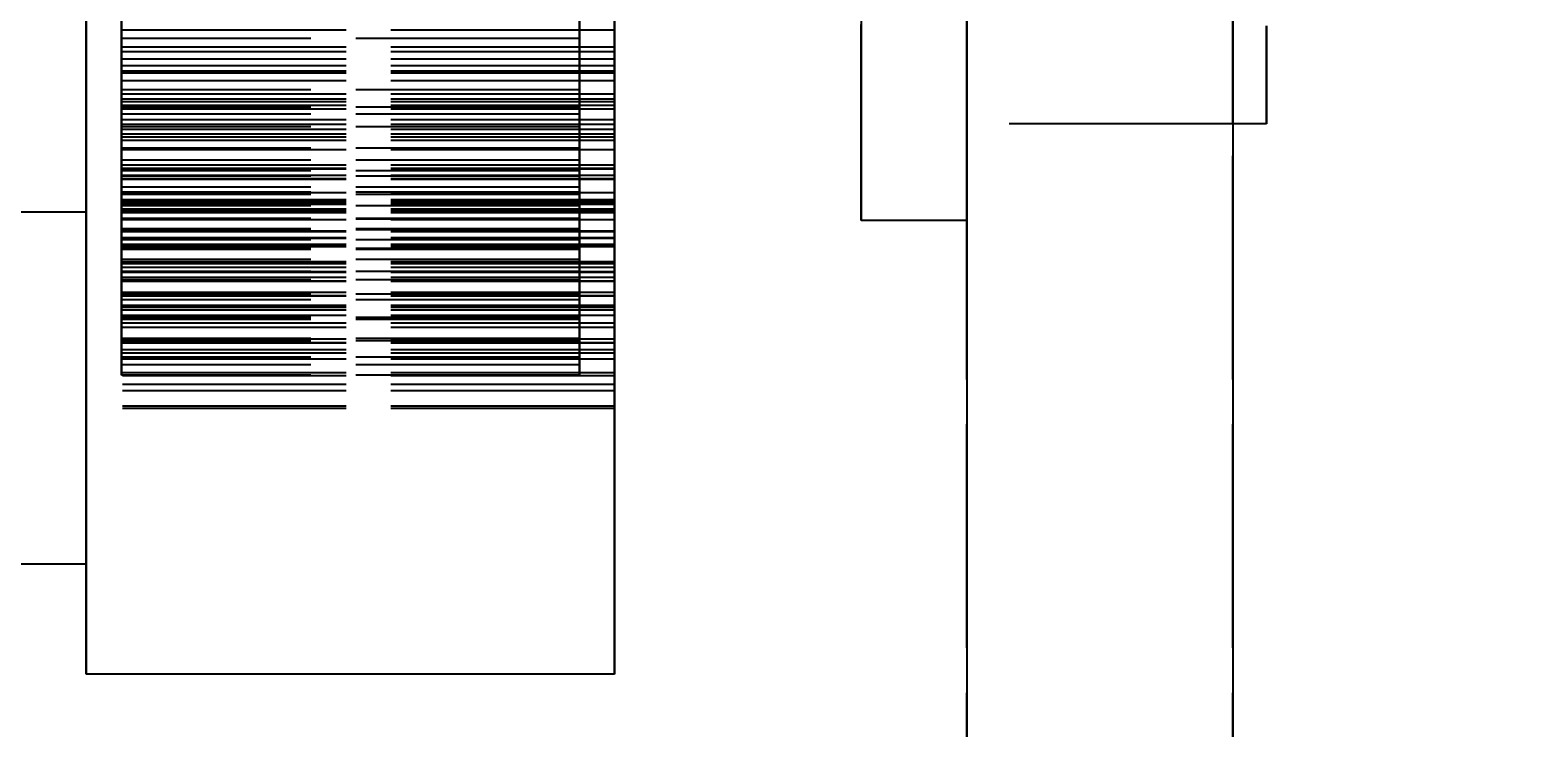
# Model space of a CAD drawing. Header units: millimetres. Extents: x -13 to 276, y -50 to 157.
# Drawn here: x 135.56 to 144.12, y -9.28 to -5.32 of the extents above; entities that cross this region are included whole.
import ezdxf

# ---------------------------------------------------------------- set-up
doc = ezdxf.new("R2010")
doc.units = ezdxf.units.MM
doc.linetypes.add('DASHED', pattern=[1.524, 1.27, -0.254])
for name, color, linetype in [('DIMS', 3, 'CONTINUOUS'), ('HIDDEN', 8, 'DASHED'), ('VISIBLE', 7, 'CONTINUOUS')]:
    doc.layers.add(name, color=color, linetype=linetype)
doc.styles.add('OpenSansCondensed-Light', font='OpenSansCondensed-Light.ttf')
doc.dimstyles.new('EZDXF', dxfattribs={"dimtxt": 0.25, "dimasz": 0.175, "dimexe": 0.375, "dimexo": 0.125, "dimgap": 0.1, "dimtad": 1, "dimlfac": 100, "dimzin": 12, "dimdsep": 46, "dimtxsty": 'OpenSansCondensed-Light', "dimblk": 'ARCHTICK', "dimcen": 2.5, "dimazin": 3, "dimtfac": 0.5, "dimtmove": 2, "dimatfit": 3})

# ---------------------------------------------------------------- blocks, each defined once
blk = doc.blocks.new('_ARCHTICK')
at = {"color": 0, "linetype": 'BYBLOCK', "const_width": 0.15}
blk.add_lwpolyline([(-0.5, -0.5), (0.5, 0.5)], dxfattribs=at)

msp = doc.modelspace()

# ---------------------------------------------------------------- linework, layer by layer
at = {"layer": 'HIDDEN'}
for points in [[(140.875, -48.455), (140.875, 57.045)], [(142.385, -48.455), (142.385, 57.045)], [(135.875, 6.91484), (135.875, 6.21643), (135.875, 5.51802), (135.875, 4.8196), (135.875, 4.12119), (135.875, 3.42278), (135.875, 2.72437), (135.875, 2.02595), (135.875, 1.32754), (135.875, 0.62913), (135.875, -0.06929), (135.875, -0.7677), (135.875, -1.46611), (135.875, -2.16452), (135.875, -2.86294), (135.875, -3.56135), (135.875, -4.25976), (135.875, -4.95817), (135.875, -5.65659), (135.875, -6.355)], [(135.875, 6.8831), (135.875, 6.12119), (135.875, 5.35929), (135.875, 4.59738), (135.875, 3.83548), (135.875, 3.07357), (135.875, 2.31167), (135.875, 1.54976), (135.875, 0.78786), (135.875, 0.02595), (135.875, -0.73595), (135.875, -1.49786), (135.875, -2.25976), (135.875, -3.02167), (135.875, -3.78357), (135.875, -4.54548), (135.875, -5.30738), (135.875, -6.06929), (135.875, -6.83119), (135.875, -7.5931), (135.875, -8.355)], [(135.875, 6.65492), (135.875, 5.87317), (135.875, 5.09143), (135.875, 4.30968), (135.875, 3.52794), (135.875, 2.74619), (135.875, 1.96444), (135.875, 1.1827), (135.875, 0.40095), (135.875, -0.38079), (135.875, -1.16254), (135.875, -1.94429), (135.875, -2.72603), (135.875, -3.50778), (135.875, -4.28952), (135.875, -5.07127), (135.875, -5.85302), (135.875, -6.63476), (135.875, -7.41651), (135.875, -8.19825), (135.875, -8.98)], [(138.875, 6.65492), (138.875, 5.87317), (138.875, 5.09143), (138.875, 4.30968), (138.875, 3.52794), (138.875, 2.74619), (138.875, 1.96444), (138.875, 1.1827), (138.875, 0.40095), (138.875, -0.38079), (138.875, -1.16254), (138.875, -1.94429), (138.875, -2.72603), (138.875, -3.50778), (138.875, -4.28952), (138.875, -5.07127), (138.875, -5.85302), (138.875, -6.63476), (138.875, -7.41651), (138.875, -8.19825), (138.875, -8.98)], [(135.875, -6.355), (135.875, -6.00579), (135.875, -5.65659), (135.875, -5.30738), (135.875, -4.95817), (135.875, -4.60897), (135.875, -4.25976), (135.875, -3.91056), (135.875, -3.56135), (135.875, -3.21214), (135.875, -2.86294), (135.875, -2.51373), (135.875, -2.16452), (135.875, -1.81532), (135.875, -1.46611), (135.875, -1.1169), (135.875, -0.7677), (135.875, -0.41849), (135.875, -0.06929), (135.875, 0.27992), (135.875, 0.62913)], [(136.075, -5.37209), (136.075, -4.90344)], [(136.075, -4.90344), (136.075, -5.37209)], [(138.675, -5.37209), (138.675, -4.90344)], [(138.675, -4.90344), (138.675, -5.37209)], [(135.875, -5.32391), (135.875, -5.1231)], [(138.875, -5.32391), (138.875, -5.1231)], [(135.875, -5.41963), (135.875, -5.26854)], [(135.875, -5.26854), (135.875, -5.41963)], [(135.875, -5.2908), (135.875, -5.48837)], [(135.875, -5.48837), (135.875, -5.2908)], [(138.875, -5.41963), (138.875, -5.26854)], [(138.875, -5.26854), (138.875, -5.41963)], [(138.875, -5.2908), (138.875, -5.48837)], [(138.875, -5.48837), (138.875, -5.2908)], [(140.275, -5.2431), (140.275, -5.33992), (140.275, -5.43675), (140.275, -5.53357), (140.275, -5.6304), (140.275, -5.72722), (140.275, -5.82405), (140.275, -5.92087), (140.275, -6.0177), (140.275, -6.11452), (140.275, -6.21135), (140.275, -6.30817), (140.275, -6.405)], [(140.875, -5.2431), (140.875, -5.33992), (140.875, -5.43675), (140.875, -5.53357), (140.875, -5.6304), (140.875, -5.72722), (140.875, -5.82405), (140.875, -5.92087), (140.875, -6.0177), (140.875, -6.11452), (140.875, -6.21135), (140.875, -6.30817), (140.875, -6.405)], [(140.875, -6.405), (140.875, -6.35659), (140.875, -6.30817), (140.875, -6.25976), (140.875, -6.21135), (140.875, -6.16294), (140.875, -6.11452), (140.875, -6.06611), (140.875, -6.0177), (140.875, -5.96929), (140.875, -5.92087), (140.875, -5.87246), (140.875, -5.82405), (140.875, -5.77563), (140.875, -5.72722), (140.875, -5.67881), (140.875, -5.6304), (140.875, -5.58198), (140.875, -5.53357), (140.875, -5.48516), (140.875, -5.43675), (140.875, -5.38833), (140.875, -5.33992), (140.875, -5.29151)], [(140.875, -5.855), (140.875, -5.77563), (140.875, -5.69627), (140.875, -5.6169), (140.875, -5.53754), (140.875, -5.45817), (140.875, -5.37881), (140.875, -5.29944)], [(140.875, -5.29944), (140.875, -5.37881), (140.875, -5.45817), (140.875, -5.53754), (140.875, -5.6169), (140.875, -5.69627), (140.875, -5.77563), (140.875, -5.855)], [(140.875, -5.29944), (140.875, -5.37881), (140.875, -5.45817), (140.875, -5.53754), (140.875, -5.6169), (140.875, -5.69627), (140.875, -5.77563), (140.875, -5.855)], [(140.875, -5.855), (140.875, -5.81532), (140.875, -5.77563), (140.875, -5.73595), (140.875, -5.69627), (140.875, -5.65659), (140.875, -5.6169), (140.875, -5.57722), (140.875, -5.53754), (140.875, -5.49786), (140.875, -5.45817), (140.875, -5.41849), (140.875, -5.37881), (140.875, -5.33913), (140.875, -5.29944)], [(142.385, -5.855), (142.385, -5.77563), (142.385, -5.69627), (142.385, -5.6169), (142.385, -5.53754), (142.385, -5.45817), (142.385, -5.37881), (142.385, -5.29944)], [(142.385, -5.29944), (142.385, -5.37881), (142.385, -5.45817), (142.385, -5.53754), (142.385, -5.6169), (142.385, -5.69627), (142.385, -5.77563), (142.385, -5.855)], [(142.575, -5.29944), (142.575, -5.37881), (142.575, -5.45817), (142.575, -5.53754), (142.575, -5.6169), (142.575, -5.69627), (142.575, -5.77563), (142.575, -5.855)], [(135.875, -8.355), (135.875, -7.97405), (135.875, -7.5931), (135.875, -7.21214), (135.875, -6.83119), (135.875, -6.45024), (135.875, -6.06929), (135.875, -5.68833), (135.875, -5.30738)], [(135.875, -5.32391), (135.875, -5.52648)], [(135.875, -5.52648), (135.875, -5.32391)], [(138.875, -5.32391), (135.875, -5.32391)], [(138.875, -5.32391), (135.875, -5.32391)], [(136.075, -5.6625), (136.075, -5.37209)], [(136.075, -5.37209), (136.075, -5.6625)], [(138.675, -5.37209), (136.075, -5.37209)], [(138.675, -5.37209), (136.075, -5.37209)], [(138.675, -5.6625), (138.675, -5.37209)], [(138.675, -5.37209), (138.675, -5.6625)], [(138.875, -5.32391), (138.875, -5.52648)], [(138.875, -5.52648), (138.875, -5.32391)], [(135.875, -5.56861), (135.875, -5.41963)], [(135.875, -5.41963), (135.875, -5.56861)], [(138.875, -5.41963), (135.875, -5.41963)], [(138.875, -5.41963), (135.875, -5.41963)], [(135.875, -5.61083), (135.875, -5.44736)], [(135.875, -5.44736), (135.875, -5.55644)], [(135.875, -5.55644), (135.875, -5.44736)], [(135.875, -5.44736), (135.875, -5.61083)], [(138.875, -5.44736), (135.875, -5.44736)], [(138.875, -5.44736), (135.875, -5.44736)], [(138.875, -5.56861), (138.875, -5.41963)], [(138.875, -5.41963), (138.875, -5.56861)], [(138.875, -5.61083), (138.875, -5.44736)], [(138.875, -5.44736), (138.875, -5.55644)], [(138.875, -5.55644), (138.875, -5.44736)], [(138.875, -5.44736), (138.875, -5.61083)], [(135.875, -5.48837), (135.875, -5.6876)], [(135.875, -5.6876), (135.875, -5.48837)], [(138.875, -5.48837), (135.875, -5.48837)], [(138.875, -5.48837), (135.875, -5.48837)], [(135.875, -5.52648), (135.875, -5.7307)], [(135.875, -5.7307), (135.875, -5.52648)], [(138.875, -5.52648), (135.875, -5.52648)], [(138.875, -5.52648), (135.875, -5.52648)], [(135.875, -5.55644), (135.875, -5.7523)], [(135.875, -5.7523), (135.875, -5.55644)], [(138.875, -5.55644), (135.875, -5.55644)], [(138.875, -5.55644), (135.875, -5.55644)], [(138.875, -5.48837), (138.875, -5.6876)], [(138.875, -5.6876), (138.875, -5.48837)], [(138.875, -5.52648), (138.875, -5.7307)], [(138.875, -5.7307), (138.875, -5.52648)], [(138.875, -5.55644), (138.875, -5.7523)], [(138.875, -5.7523), (138.875, -5.55644)], [(135.875, -5.71551), (135.875, -5.56861)], [(135.875, -5.56861), (135.875, -5.71551)], [(138.875, -5.56861), (135.875, -5.56861)], [(138.875, -5.56861), (135.875, -5.56861)], [(135.875, -5.77243), (135.875, -5.61083)], [(135.875, -5.61083), (135.875, -5.77243)], [(138.875, -5.61083), (135.875, -5.61083)], [(138.875, -5.61083), (135.875, -5.61083)], [(138.875, -5.71551), (138.875, -5.56861)], [(138.875, -5.56861), (138.875, -5.71551)], [(138.875, -5.77243), (138.875, -5.61083)], [(138.875, -5.61083), (138.875, -5.77243)], [(135.875, -5.6876), (135.875, -5.88838)], [(135.875, -5.88838), (135.875, -5.6876)], [(138.875, -5.6876), (135.875, -5.6876)], [(138.875, -5.6876), (135.875, -5.6876)], [(135.875, -5.86035), (135.875, -5.71551)], [(135.875, -5.71551), (135.875, -5.86035)], [(138.875, -5.71551), (135.875, -5.71551)], [(138.875, -5.71551), (135.875, -5.71551)], [(135.875, -5.7307), (135.875, -5.86035)], [(135.875, -5.86035), (135.875, -5.7307)], [(138.875, -5.7307), (135.875, -5.7307)], [(138.875, -5.7307), (135.875, -5.7307)], [(136.075, -5.76101), (136.075, -5.6625)], [(136.075, -5.6625), (136.075, -5.76101)], [(138.675, -5.6625), (136.075, -5.6625)], [(138.675, -5.6625), (136.075, -5.6625)], [(138.675, -5.76101), (138.675, -5.6625)], [(138.675, -5.6625), (138.675, -5.76101)], [(138.875, -5.6876), (138.875, -5.88838)], [(138.875, -5.88838), (138.875, -5.6876)], [(138.875, -5.86035), (138.875, -5.71551)], [(138.875, -5.71551), (138.875, -5.86035)], [(138.875, -5.7307), (138.875, -5.86035)], [(138.875, -5.86035), (138.875, -5.7307)], [(135.875, -5.7523), (135.875, -5.94959)], [(135.875, -5.94959), (135.875, -5.7523)], [(138.875, -5.7523), (135.875, -5.7523)], [(138.875, -5.7523), (135.875, -5.7523)], [(135.875, -5.93222), (135.875, -5.77243)], [(135.875, -5.77243), (135.875, -5.93222)], [(138.875, -5.77243), (135.875, -5.77243)], [(138.875, -5.77243), (135.875, -5.77243)], [(136.075, -5.87282), (136.075, -5.76101)], [(136.075, -5.76101), (136.075, -5.87282)], [(138.675, -5.76101), (136.075, -5.76101)], [(138.675, -5.76101), (136.075, -5.76101)], [(136.075, -5.80113), (136.075, -6.15331)], [(136.075, -6.06121), (136.075, -5.80113)], [(136.075, -5.80113), (136.075, -6.06121)], [(136.075, -6.15331), (136.075, -5.80113)], [(138.675, -5.80113), (136.075, -5.80113)], [(138.675, -5.80113), (136.075, -5.80113)], [(138.675, -5.87282), (138.675, -5.76101)], [(138.675, -5.76101), (138.675, -5.87282)], [(138.675, -5.80113), (138.675, -6.15331)], [(138.675, -6.06121), (138.675, -5.80113)], [(138.675, -5.80113), (138.675, -6.06121)], [(138.675, -6.15331), (138.675, -5.80113)], [(138.875, -5.7523), (138.875, -5.94959)], [(138.875, -5.94959), (138.875, -5.7523)], [(138.875, -5.93222), (138.875, -5.77243)], [(138.875, -5.77243), (138.875, -5.93222)], [(135.875, -6.00284), (135.875, -5.83224)], [(135.875, -5.83224), (135.875, -5.91452)], [(135.875, -5.91452), (135.875, -5.83224)], [(135.875, -5.83224), (135.875, -6.00284)], [(138.875, -5.83224), (135.875, -5.83224)], [(138.875, -5.83224), (135.875, -5.83224)], [(138.875, -5.86035), (135.875, -5.86035)], [(138.875, -5.86035), (135.875, -5.86035)], [(135.875, -5.88838), (135.875, -6.09057)], [(135.875, -6.09057), (135.875, -5.88838)], [(138.875, -5.88838), (135.875, -5.88838)], [(138.875, -5.88838), (135.875, -5.88838)], [(136.075, -5.9937), (136.075, -5.87282)], [(136.075, -5.87282), (136.075, -5.9937)], [(138.675, -5.87282), (136.075, -5.87282)], [(138.675, -5.87282), (136.075, -5.87282)], [(138.675, -5.9937), (138.675, -5.87282)], [(138.675, -5.87282), (138.675, -5.9937)], [(138.875, -6.00284), (138.875, -5.83224)], [(138.875, -5.83224), (138.875, -5.91452)], [(138.875, -5.91452), (138.875, -5.83224)], [(138.875, -5.83224), (138.875, -6.00284)], [(138.875, -5.88838), (138.875, -6.09057)], [(138.875, -6.09057), (138.875, -5.88838)], [(142.385, -5.855), (140.875, -5.855)], [(142.385, -5.855), (140.875, -5.855)], [(135.875, -5.91452), (135.875, -6.10955)], [(135.875, -6.10955), (135.875, -5.91452)], [(138.875, -5.91452), (135.875, -5.91452)], [(138.875, -5.91452), (135.875, -5.91452)], [(135.875, -6.09023), (135.875, -5.93222)], [(135.875, -5.93222), (135.875, -6.09023)], [(138.875, -5.93222), (135.875, -5.93222)], [(138.875, -5.93222), (135.875, -5.93222)], [(135.875, -5.94959), (135.875, -6.14818)], [(135.875, -6.14818), (135.875, -5.94959)], [(138.875, -5.94959), (135.875, -5.94959)], [(138.875, -5.94959), (135.875, -5.94959)], [(138.875, -5.91452), (138.875, -6.10955)], [(138.875, -6.10955), (138.875, -5.91452)], [(138.875, -6.09023), (138.875, -5.93222)], [(138.875, -5.93222), (138.875, -6.09023)], [(138.875, -5.94959), (138.875, -6.14818)], [(138.875, -6.14818), (138.875, -5.94959)], [(135.875, -6.17198), (135.875, -6.00284)], [(135.875, -6.00284), (135.875, -6.17198)], [(138.875, -6.00284), (135.875, -6.00284)], [(138.875, -6.00284), (135.875, -6.00284)], [(136.075, -6.12209), (136.075, -5.9937)], [(136.075, -5.9937), (136.075, -6.12209)], [(138.675, -5.9937), (136.075, -5.9937)], [(138.675, -5.9937), (136.075, -5.9937)], [(136.075, -6.45084), (136.075, -6.06121)], [(136.075, -6.06121), (136.075, -6.45084)], [(138.675, -6.06121), (136.075, -6.06121)], [(138.675, -6.06121), (136.075, -6.06121)], [(138.675, -6.12209), (138.675, -5.9937)], [(138.675, -5.9937), (138.675, -6.12209)], [(138.675, -6.45084), (138.675, -6.06121)], [(138.675, -6.06121), (138.675, -6.45084)], [(138.875, -6.17198), (138.875, -6.00284)], [(138.875, -6.00284), (138.875, -6.17198)], [(135.875, -6.2465), (135.875, -6.09023)], [(135.875, -6.09023), (135.875, -6.2465)], [(138.875, -6.09023), (135.875, -6.09023)], [(138.875, -6.09023), (135.875, -6.09023)], [(135.875, -6.09057), (135.875, -6.29409)], [(135.875, -6.29409), (135.875, -6.09057)], [(138.875, -6.09057), (135.875, -6.09057)], [(138.875, -6.09057), (135.875, -6.09057)], [(135.875, -6.10955), (135.875, -6.30561)], [(135.875, -6.30561), (135.875, -6.10955)], [(138.875, -6.10955), (135.875, -6.10955)], [(138.875, -6.10955), (135.875, -6.10955)], [(135.875, -6.28939), (135.875, -6.11248)], [(135.875, -6.11248), (135.875, -6.16755)], [(135.875, -6.16755), (135.875, -6.11248)], [(135.875, -6.11248), (135.875, -6.28939)], [(138.875, -6.11248), (135.875, -6.11248)], [(138.875, -6.11248), (135.875, -6.11248)], [(135.875, -6.14818), (135.875, -6.34794)], [(135.875, -6.34794), (135.875, -6.14818)], [(138.875, -6.14818), (135.875, -6.14818)], [(138.875, -6.14818), (135.875, -6.14818)], [(136.075, -6.25702), (136.075, -6.12209)], [(136.075, -6.12209), (136.075, -6.25702)], [(138.675, -6.12209), (136.075, -6.12209)], [(138.675, -6.12209), (136.075, -6.12209)], [(136.075, -6.15331), (136.075, -6.24272)], [(136.075, -6.24272), (136.075, -6.15331)], [(138.675, -6.15331), (136.075, -6.15331)], [(138.675, -6.15331), (136.075, -6.15331)], [(138.675, -6.25702), (138.675, -6.12209)], [(138.675, -6.12209), (138.675, -6.25702)], [(138.675, -6.15331), (138.675, -6.24272)], [(138.675, -6.24272), (138.675, -6.15331)], [(138.875, -6.2465), (138.875, -6.09023)], [(138.875, -6.09023), (138.875, -6.2465)], [(138.875, -6.09057), (138.875, -6.29409)], [(138.875, -6.29409), (138.875, -6.09057)], [(138.875, -6.10955), (138.875, -6.30561)], [(138.875, -6.30561), (138.875, -6.10955)], [(138.875, -6.28939), (138.875, -6.11248)], [(138.875, -6.11248), (138.875, -6.16755)], [(138.875, -6.16755), (138.875, -6.11248)], [(138.875, -6.11248), (138.875, -6.28939)], [(138.875, -6.14818), (138.875, -6.34794)], [(138.875, -6.34794), (138.875, -6.14818)], [(135.875, -6.16755), (135.875, -6.36082)], [(135.875, -6.36082), (135.875, -6.16755)], [(138.875, -6.16755), (135.875, -6.16755)], [(138.875, -6.16755), (135.875, -6.16755)], [(135.875, -6.33968), (135.875, -6.17198)], [(135.875, -6.17198), (135.875, -6.33968)], [(138.875, -6.17198), (135.875, -6.17198)], [(138.875, -6.17198), (135.875, -6.17198)], [(135.875, -6.40104), (135.875, -6.2465)], [(135.875, -6.2465), (135.875, -6.40104)], [(138.875, -6.2465), (135.875, -6.2465)], [(138.875, -6.2465), (135.875, -6.2465)], [(136.075, -6.21433), (136.075, -6.626)], [(136.075, -6.626), (136.075, -6.21433)], [(138.675, -6.21433), (136.075, -6.21433)], [(138.675, -6.21433), (136.075, -6.21433)], [(136.075, -6.24272), (136.075, -6.32176)], [(136.075, -6.32176), (136.075, -6.24272)], [(138.675, -6.24272), (136.075, -6.24272)], [(138.675, -6.24272), (136.075, -6.24272)], [(138.675, -6.21433), (138.675, -6.626)], [(138.675, -6.626), (138.675, -6.21433)], [(138.675, -6.24272), (138.675, -6.32176)], [(138.675, -6.32176), (138.675, -6.24272)], [(138.875, -6.16755), (138.875, -6.36082)], [(138.875, -6.36082), (138.875, -6.16755)], [(138.875, -6.33968), (138.875, -6.17198)], [(138.875, -6.17198), (138.875, -6.33968)], [(138.875, -6.40104), (138.875, -6.2465)], [(138.875, -6.2465), (138.875, -6.40104)], [(135.875, -6.46907), (135.875, -6.28672)], [(135.875, -6.28672), (135.875, -6.31432)], [(135.875, -6.31432), (135.875, -6.28672)], [(135.875, -6.28672), (135.875, -6.46907)], [(138.875, -6.28672), (135.875, -6.28672)], [(138.875, -6.28672), (135.875, -6.28672)], [(135.875, -6.46524), (135.875, -6.28939)], [(135.875, -6.28939), (135.875, -6.46524)], [(138.875, -6.28939), (135.875, -6.28939)], [(138.875, -6.28939), (135.875, -6.28939)], [(135.875, -6.29409), (135.875, -6.40104)], [(135.875, -6.40104), (135.875, -6.29409)], [(138.875, -6.29409), (135.875, -6.29409)], [(138.875, -6.29409), (135.875, -6.29409)], [(135.875, -6.30561), (135.875, -6.50258)], [(135.875, -6.50258), (135.875, -6.30561)], [(138.875, -6.30561), (135.875, -6.30561)], [(138.875, -6.30561), (135.875, -6.30561)], [(135.875, -6.31432), (135.875, -6.50487)], [(135.875, -6.50487), (135.875, -6.31432)], [(138.875, -6.31432), (135.875, -6.31432)], [(138.875, -6.31432), (135.875, -6.31432)], [(136.075, -6.39774), (136.075, -6.25702)], [(136.075, -6.25702), (136.075, -6.39774)], [(138.675, -6.25702), (136.075, -6.25702)], [(138.675, -6.25702), (136.075, -6.25702)], [(136.075, -6.32176), (136.075, -6.39297)], [(136.075, -6.39297), (136.075, -6.32176)], [(138.675, -6.32176), (136.075, -6.32176)], [(138.675, -6.32176), (136.075, -6.32176)], [(138.675, -6.39774), (138.675, -6.25702)], [(138.675, -6.25702), (138.675, -6.39774)], [(138.675, -6.32176), (138.675, -6.39297)], [(138.675, -6.39297), (138.675, -6.32176)], [(138.875, -6.46907), (138.875, -6.28672)], [(138.875, -6.28672), (138.875, -6.31432)], [(138.875, -6.31432), (138.875, -6.28672)], [(138.875, -6.28672), (138.875, -6.46907)], [(138.875, -6.46524), (138.875, -6.28939)], [(138.875, -6.28939), (138.875, -6.46524)], [(138.875, -6.29409), (138.875, -6.40104)], [(138.875, -6.40104), (138.875, -6.29409)], [(138.875, -6.30561), (138.875, -6.50258)], [(138.875, -6.50258), (138.875, -6.30561)], [(138.875, -6.31432), (138.875, -6.50487)], [(138.875, -6.50487), (138.875, -6.31432)], [(96.875, -6.355), (135.875, -6.355)], [(135.875, -6.50597), (135.875, -6.33968)], [(135.875, -6.33968), (135.875, -6.50597)], [(138.875, -6.33968), (135.875, -6.33968)], [(138.875, -6.33968), (135.875, -6.33968)], [(135.875, -6.34794), (135.875, -6.54877)], [(135.875, -6.54877), (135.875, -6.34794)], [(138.875, -6.34794), (135.875, -6.34794)], [(138.875, -6.34794), (135.875, -6.34794)], [(135.875, -6.54102), (135.875, -6.35411)], [(135.875, -6.35411), (135.875, -6.54102)], [(138.875, -6.35411), (135.875, -6.35411)], [(138.875, -6.35411), (135.875, -6.35411)], [(135.875, -6.36082), (135.875, -6.55469)], [(135.875, -6.55469), (135.875, -6.36082)], [(138.875, -6.36082), (135.875, -6.36082)], [(138.875, -6.36082), (135.875, -6.36082)], [(138.875, -6.40104), (135.875, -6.40104)], [(138.875, -6.40104), (135.875, -6.40104)], [(136.075, -6.39297), (136.075, -6.45693)], [(136.075, -6.45693), (136.075, -6.39297)], [(138.675, -6.39297), (136.075, -6.39297)], [(138.675, -6.39297), (136.075, -6.39297)], [(136.075, -6.56346), (136.075, -6.39774)], [(136.075, -6.39774), (136.075, -6.56346)], [(138.675, -6.39774), (136.075, -6.39774)], [(138.675, -6.39774), (136.075, -6.39774)], [(138.675, -6.39297), (138.675, -6.45693)], [(138.675, -6.45693), (138.675, -6.39297)], [(138.675, -6.56346), (138.675, -6.39774)], [(138.675, -6.39774), (138.675, -6.56346)], [(138.875, -6.50597), (138.875, -6.33968)], [(138.875, -6.33968), (138.875, -6.50597)], [(138.875, -6.34794), (138.875, -6.54877)], [(138.875, -6.54877), (138.875, -6.34794)], [(138.875, -6.54102), (138.875, -6.35411)], [(138.875, -6.35411), (138.875, -6.54102)], [(138.875, -6.36082), (138.875, -6.55469)], [(138.875, -6.55469), (138.875, -6.36082)], [(135.875, -6.64003), (135.875, -6.46524)], [(135.875, -6.46524), (135.875, -6.64003)], [(138.875, -6.46524), (135.875, -6.46524)], [(138.875, -6.46524), (135.875, -6.46524)], [(135.875, -6.65078), (135.875, -6.46907)], [(135.875, -6.46907), (135.875, -6.65078)], [(138.875, -6.46907), (135.875, -6.46907)], [(138.875, -6.46907), (135.875, -6.46907)], [(135.875, -6.50258), (135.875, -6.70035)], [(135.875, -6.70035), (135.875, -6.50258)], [(138.875, -6.50258), (135.875, -6.50258)], [(138.875, -6.50258), (135.875, -6.50258)], [(136.075, -6.56963), (136.075, -6.45084)], [(136.075, -6.45084), (136.075, -6.56963)], [(138.675, -6.45084), (136.075, -6.45084)], [(138.675, -6.45084), (136.075, -6.45084)], [(136.075, -6.45693), (136.075, -6.51377)], [(136.075, -6.51377), (136.075, -6.45693)], [(138.675, -6.45693), (136.075, -6.45693)], [(138.675, -6.45693), (136.075, -6.45693)], [(138.675, -6.56963), (138.675, -6.45084)], [(138.675, -6.45084), (138.675, -6.56963)], [(138.675, -6.45693), (138.675, -6.51377)], [(138.675, -6.51377), (138.675, -6.45693)], [(138.875, -6.64003), (138.875, -6.46524)], [(138.875, -6.46524), (138.875, -6.64003)], [(138.875, -6.65078), (138.875, -6.46907)], [(138.875, -6.46907), (138.875, -6.65078)], [(138.875, -6.50258), (138.875, -6.70035)], [(138.875, -6.70035), (138.875, -6.50258)], [(135.875, -6.50487), (135.875, -6.69561)], [(135.875, -6.69561), (135.875, -6.50487)], [(138.875, -6.50487), (135.875, -6.50487)], [(138.875, -6.50487), (135.875, -6.50487)], [(135.875, -6.67085), (135.875, -6.50597)], [(135.875, -6.50597), (135.875, -6.67085)], [(138.875, -6.50597), (135.875, -6.50597)], [(138.875, -6.50597), (135.875, -6.50597)], [(135.875, -6.72769), (135.875, -6.54102)], [(135.875, -6.54102), (135.875, -6.72769)], [(138.875, -6.54102), (135.875, -6.54102)], [(138.875, -6.54102), (135.875, -6.54102)], [(135.875, -6.54877), (135.875, -6.75059)], [(135.875, -6.75059), (135.875, -6.54877)], [(138.875, -6.54877), (135.875, -6.54877)], [(138.875, -6.54877), (135.875, -6.54877)], [(135.875, -6.55469), (135.875, -6.74908)], [(135.875, -6.74908), (135.875, -6.55469)], [(138.875, -6.55469), (135.875, -6.55469)], [(138.875, -6.55469), (135.875, -6.55469)], [(136.075, -6.51377), (136.075, -6.56346)], [(136.075, -6.56346), (136.075, -6.51377)], [(138.675, -6.51377), (136.075, -6.51377)], [(138.675, -6.51377), (136.075, -6.51377)], [(138.675, -6.56346), (136.075, -6.56346)], [(138.675, -6.56346), (136.075, -6.56346)], [(136.075, -6.69447), (136.075, -6.56963)], [(136.075, -6.56963), (136.075, -6.69447)], [(138.675, -6.56963), (136.075, -6.56963)], [(138.675, -6.56963), (136.075, -6.56963)], [(138.675, -6.51377), (138.675, -6.56346)], [(138.675, -6.56346), (138.675, -6.51377)], [(138.675, -6.69447), (138.675, -6.56963)], [(138.675, -6.56963), (138.675, -6.69447)], [(138.875, -6.50487), (138.875, -6.69561)], [(138.875, -6.69561), (138.875, -6.50487)], [(138.875, -6.67085), (138.875, -6.50597)], [(138.875, -6.50597), (138.875, -6.67085)], [(138.875, -6.72769), (138.875, -6.54102)], [(138.875, -6.54102), (138.875, -6.72769)], [(138.875, -6.54877), (138.875, -6.75059)], [(138.875, -6.75059), (138.875, -6.54877)], [(138.875, -6.55469), (138.875, -6.74908)], [(138.875, -6.74908), (138.875, -6.55469)], [(135.875, -6.81378), (135.875, -6.64003)], [(135.875, -6.64003), (135.875, -6.81378)], [(138.875, -6.64003), (135.875, -6.64003)], [(138.875, -6.64003), (135.875, -6.64003)], [(135.875, -6.83182), (135.875, -6.65078)], [(135.875, -6.65078), (135.875, -6.83182)], [(138.875, -6.65078), (135.875, -6.65078)], [(138.875, -6.65078), (135.875, -6.65078)], [(135.875, -6.83433), (135.875, -6.67085)], [(135.875, -6.67085), (135.875, -6.83433)], [(138.875, -6.67085), (135.875, -6.67085)], [(138.875, -6.67085), (135.875, -6.67085)], [(136.075, -6.626), (136.075, -6.74155)], [(136.075, -6.74155), (136.075, -6.626)], [(138.675, -6.626), (136.075, -6.626)], [(138.675, -6.626), (136.075, -6.626)], [(138.675, -6.626), (138.675, -6.74155)], [(138.675, -6.74155), (138.675, -6.626)], [(138.875, -6.81378), (138.875, -6.64003)], [(138.875, -6.64003), (138.875, -6.81378)], [(138.875, -6.83182), (138.875, -6.65078)], [(138.875, -6.65078), (138.875, -6.83182)], [(138.875, -6.83433), (138.875, -6.67085)], [(138.875, -6.67085), (138.875, -6.83433)], [(135.875, -6.69561), (135.875, -6.88647)], [(135.875, -6.88647), (135.875, -6.69561)], [(138.875, -6.69561), (135.875, -6.69561)], [(138.875, -6.69561), (135.875, -6.69561)], [(135.875, -6.70035), (135.875, -6.89885)], [(135.875, -6.89885), (135.875, -6.70035)], [(138.875, -6.70035), (135.875, -6.70035)], [(138.875, -6.70035), (135.875, -6.70035)], [(135.875, -6.9141), (135.875, -6.72769)], [(135.875, -6.72769), (135.875, -6.9141)], [(138.875, -6.72769), (135.875, -6.72769)], [(138.875, -6.72769), (135.875, -6.72769)], [(135.875, -6.74908), (135.875, -6.9439)], [(135.875, -6.9439), (135.875, -6.74908)], [(138.875, -6.74908), (135.875, -6.74908)], [(138.875, -6.74908), (135.875, -6.74908)], [(135.875, -6.75059), (135.875, -6.83433)], [(135.875, -6.83433), (135.875, -6.75059)], [(138.875, -6.75059), (135.875, -6.75059)], [(138.875, -6.75059), (135.875, -6.75059)], [(136.075, -6.8231), (136.075, -6.69447)], [(136.075, -6.69447), (136.075, -6.8231)], [(138.675, -6.69447), (136.075, -6.69447)], [(138.675, -6.69447), (136.075, -6.69447)], [(136.075, -6.74155), (136.075, -6.85469)], [(136.075, -6.85469), (136.075, -6.74155)], [(138.675, -6.74155), (136.075, -6.74155)], [(138.675, -6.74155), (136.075, -6.74155)], [(138.675, -6.8231), (138.675, -6.69447)], [(138.675, -6.69447), (138.675, -6.8231)], [(138.675, -6.74155), (138.675, -6.85469)], [(138.675, -6.85469), (138.675, -6.74155)], [(138.875, -6.69561), (138.875, -6.88647)], [(138.875, -6.88647), (138.875, -6.69561)], [(138.875, -6.70035), (138.875, -6.89885)], [(138.875, -6.89885), (138.875, -6.70035)], [(138.875, -6.9141), (138.875, -6.72769)], [(138.875, -6.72769), (138.875, -6.9141)], [(138.875, -6.74908), (138.875, -6.9439)], [(138.875, -6.9439), (138.875, -6.74908)], [(138.875, -6.75059), (138.875, -6.83433)], [(138.875, -6.83433), (138.875, -6.75059)], [(135.875, -6.98647), (135.875, -6.81378)], [(135.875, -6.81378), (135.875, -6.98647)], [(138.875, -6.81378), (135.875, -6.81378)], [(138.875, -6.81378), (135.875, -6.81378)], [(135.875, -7.01218), (135.875, -6.83182)], [(135.875, -6.83182), (135.875, -7.01218)], [(138.875, -6.83182), (135.875, -6.83182)], [(138.875, -6.83182), (135.875, -6.83182)], [(138.875, -6.83433), (135.875, -6.83433)], [(138.875, -6.83433), (135.875, -6.83433)], [(136.075, -6.95453), (136.075, -6.8231)], [(136.075, -6.8231), (136.075, -6.95453)], [(138.675, -6.8231), (136.075, -6.8231)], [(138.675, -6.8231), (136.075, -6.8231)], [(138.675, -6.95453), (138.675, -6.8231)], [(138.675, -6.8231), (138.675, -6.95453)], [(138.875, -6.98647), (138.875, -6.81378)], [(138.875, -6.81378), (138.875, -6.98647)], [(138.875, -7.01218), (138.875, -6.83182)], [(138.875, -6.83182), (138.875, -7.01218)], [(135.875, -6.88647), (135.875, -7.0774)], [(135.875, -7.0774), (135.875, -6.88647)], [(138.875, -6.88647), (135.875, -6.88647)], [(138.875, -6.88647), (135.875, -6.88647)], [(135.875, -6.89885), (135.875, -7.09799)], [(135.875, -7.09799), (135.875, -6.89885)], [(138.875, -6.89885), (135.875, -6.89885)], [(138.875, -6.89885), (135.875, -6.89885)], [(135.875, -7.1002), (135.875, -6.9141)], [(135.875, -6.9141), (135.875, -7.1002)], [(138.875, -6.9141), (135.875, -6.9141)], [(138.875, -6.9141), (135.875, -6.9141)], [(136.075, -6.85469), (136.075, -6.9656)], [(136.075, -6.9656), (136.075, -6.85469)], [(138.675, -6.85469), (136.075, -6.85469)], [(138.675, -6.85469), (136.075, -6.85469)], [(138.675, -6.85469), (138.675, -6.9656)], [(138.675, -6.9656), (138.675, -6.85469)], [(138.875, -6.88647), (138.875, -7.0774)], [(138.875, -7.0774), (138.875, -6.88647)], [(138.875, -6.89885), (138.875, -7.09799)], [(138.875, -7.09799), (138.875, -6.89885)], [(138.875, -7.1002), (138.875, -6.9141)], [(138.875, -6.9141), (138.875, -7.1002)], [(135.875, -6.9439), (135.875, -7.13909)], [(135.875, -7.13909), (135.875, -6.9439)], [(138.875, -6.9439), (135.875, -6.9439)], [(138.875, -6.9439), (135.875, -6.9439)], [(135.875, -7.15809), (135.875, -6.98647)], [(135.875, -6.98647), (135.875, -7.15809)], [(138.875, -6.98647), (135.875, -6.98647)], [(138.875, -6.98647), (135.875, -6.98647)], [(135.875, -7.19184), (135.875, -7.01218)], [(135.875, -7.01218), (135.875, -7.19184)], [(138.875, -7.01218), (135.875, -7.01218)], [(138.875, -7.01218), (135.875, -7.01218)], [(136.075, -7.08803), (136.075, -6.95453)], [(136.075, -6.95453), (136.075, -7.08803)], [(138.675, -6.95453), (136.075, -6.95453)], [(138.675, -6.95453), (136.075, -6.95453)], [(136.075, -6.9656), (136.075, -7.07403)], [(136.075, -7.07403), (136.075, -6.9656)], [(138.675, -6.9656), (136.075, -6.9656)], [(138.675, -6.9656), (136.075, -6.9656)], [(138.675, -7.08803), (138.675, -6.95453)], [(138.675, -6.95453), (138.675, -7.08803)], [(138.675, -6.9656), (138.675, -7.07403)], [(138.675, -7.07403), (138.675, -6.9656)], [(138.875, -6.9439), (138.875, -7.13909)], [(138.875, -7.13909), (138.875, -6.9439)], [(138.875, -7.15809), (138.875, -6.98647)], [(138.875, -6.98647), (138.875, -7.15809)], [(138.875, -7.19184), (138.875, -7.01218)], [(138.875, -7.01218), (138.875, -7.19184)], [(135.875, -7.0774), (135.875, -7.26834)], [(135.875, -7.26834), (135.875, -7.0774)], [(138.875, -7.0774), (135.875, -7.0774)], [(138.875, -7.0774), (135.875, -7.0774)], [(135.875, -7.09799), (135.875, -7.15809)], [(135.875, -7.15809), (135.875, -7.09799)], [(138.875, -7.09799), (135.875, -7.09799)], [(138.875, -7.09799), (135.875, -7.09799)], [(135.875, -7.28595), (135.875, -7.1002)], [(135.875, -7.1002), (135.875, -7.28595)], [(138.875, -7.1002), (135.875, -7.1002)], [(138.875, -7.1002), (135.875, -7.1002)], [(136.075, -7.07403), (136.075, -7.17966)], [(136.075, -7.17966), (136.075, -7.07403)], [(138.675, -7.07403), (136.075, -7.07403)], [(138.675, -7.07403), (136.075, -7.07403)], [(136.075, -7.22299), (136.075, -7.08803)], [(136.075, -7.08803), (136.075, -7.22299)], [(138.675, -7.08803), (136.075, -7.08803)], [(138.675, -7.08803), (136.075, -7.08803)], [(138.675, -7.07403), (138.675, -7.17966)], [(138.675, -7.17966), (138.675, -7.07403)], [(138.675, -7.22299), (138.675, -7.08803)], [(138.675, -7.08803), (138.675, -7.22299)], [(138.875, -7.0774), (138.875, -7.26834)], [(138.875, -7.26834), (138.875, -7.0774)], [(138.875, -7.09799), (138.875, -7.15809)], [(138.875, -7.15809), (138.875, -7.09799)], [(138.875, -7.28595), (138.875, -7.1002)], [(138.875, -7.1002), (138.875, -7.28595)], [(135.875, -7.13909), (135.875, -7.33459)], [(135.875, -7.33459), (135.875, -7.13909)], [(138.875, -7.13909), (135.875, -7.13909)], [(138.875, -7.13909), (135.875, -7.13909)], [(138.875, -7.15809), (135.875, -7.15809)], [(138.875, -7.15809), (135.875, -7.15809)], [(136.075, -7.17966), (136.075, -7.28213)], [(136.075, -7.28213), (136.075, -7.17966)], [(138.675, -7.17966), (136.075, -7.17966)], [(138.675, -7.17966), (136.075, -7.17966)], [(138.675, -7.17966), (138.675, -7.28213)], [(138.675, -7.28213), (138.675, -7.17966)], [(138.875, -7.13909), (138.875, -7.33459)], [(138.875, -7.33459), (138.875, -7.13909)], [(135.875, -7.37076), (135.875, -7.19184)], [(135.875, -7.19184), (135.875, -7.37076)], [(138.875, -7.19184), (135.875, -7.19184)], [(138.875, -7.19184), (135.875, -7.19184)], [(135.875, -7.26834), (135.875, -7.45923)], [(135.875, -7.45923), (135.875, -7.26834)], [(138.875, -7.26834), (135.875, -7.26834)], [(138.875, -7.26834), (135.875, -7.26834)], [(136.075, -7.28213), (136.075, -7.22299)], [(136.075, -7.22299), (136.075, -7.28213)], [(138.675, -7.22299), (136.075, -7.22299)], [(138.675, -7.22299), (136.075, -7.22299)], [(138.675, -7.28213), (138.675, -7.22299)], [(138.675, -7.22299), (138.675, -7.28213)], [(138.875, -7.37076), (138.875, -7.19184)], [(138.875, -7.19184), (138.875, -7.37076)], [(138.875, -7.26834), (138.875, -7.45923)], [(138.875, -7.45923), (138.875, -7.26834)], [(135.875, -7.47131), (135.875, -7.28595)], [(135.875, -7.28595), (135.875, -7.47131)], [(138.875, -7.28595), (135.875, -7.28595)], [(138.875, -7.28595), (135.875, -7.28595)], [(135.875, -7.33459), (135.875, -7.37076)], [(135.875, -7.37076), (135.875, -7.33459)], [(138.875, -7.33459), (135.875, -7.33459)], [(138.875, -7.33459), (135.875, -7.33459)], [(138.675, -7.28213), (136.075, -7.28213)], [(138.675, -7.28213), (136.075, -7.28213)], [(138.875, -7.47131), (138.875, -7.28595)], [(138.875, -7.28595), (138.875, -7.47131)], [(138.875, -7.33459), (138.875, -7.37076)], [(138.875, -7.37076), (138.875, -7.33459)], [(138.875, -7.37076), (135.875, -7.37076)], [(138.875, -7.37076), (135.875, -7.37076)], [(135.875, -7.45923), (135.875, -7.47131)], [(135.875, -7.47131), (135.875, -7.45923)], [(138.875, -7.45923), (135.875, -7.45923)], [(138.875, -7.45923), (135.875, -7.45923)], [(138.875, -7.47131), (135.875, -7.47131)], [(138.875, -7.47131), (135.875, -7.47131)], [(138.875, -7.45923), (138.875, -7.47131)], [(138.875, -7.47131), (138.875, -7.45923)]]:
    msp.add_lwpolyline(points, dxfattribs=at)
at = {"layer": 'VISIBLE'}
for points in [[(140.875, 57.045), (140.875, -48.455)], [(142.385, 57.045), (142.385, -48.455)], [(135.875, -8.98), (135.875, -8.58913), (135.875, -8.19825), (135.875, -7.80738), (135.875, -7.41651), (135.875, -7.02563), (135.875, -6.63476), (135.875, -6.24389), (135.875, -5.85302), (135.875, -5.46214), (135.875, -5.07127)], [(138.875, -8.98), (138.875, -8.58913), (138.875, -8.19825), (138.875, -7.80738), (138.875, -7.41651), (138.875, -7.02563), (138.875, -6.63476), (138.875, -6.24389), (138.875, -5.85302), (138.875, -5.46214), (138.875, -5.07127)], [(140.275, -6.405), (140.275, -6.35659), (140.275, -6.30817), (140.275, -6.25976), (140.275, -6.21135), (140.275, -6.16294), (140.275, -6.11452), (140.275, -6.06611), (140.275, -6.0177), (140.275, -5.96929), (140.275, -5.92087), (140.275, -5.87246), (140.275, -5.82405), (140.275, -5.77563), (140.275, -5.72722), (140.275, -5.67881), (140.275, -5.6304), (140.275, -5.58198), (140.275, -5.53357), (140.275, -5.48516), (140.275, -5.43675), (140.275, -5.38833), (140.275, -5.33992), (140.275, -5.29151)], [(142.575, -5.855), (142.575, -5.81532), (142.575, -5.77563), (142.575, -5.73595), (142.575, -5.69627), (142.575, -5.65659), (142.575, -5.6169), (142.575, -5.57722), (142.575, -5.53754), (142.575, -5.49786), (142.575, -5.45817), (142.575, -5.41849), (142.575, -5.37881), (142.575, -5.33913), (142.575, -5.29944)], [(142.575, -5.855), (142.385, -5.855)], [(140.875, -6.405), (140.275, -6.405)], [(135.875, -8.355), (95.375, -8.355)], [(138.875, -8.98), (135.875, -8.98)]]:
    msp.add_lwpolyline(points, dxfattribs=at)

# ---------------------------------------------------------------- dimensions: what is measured, and where the dimension line sits
at = {"layer": 'DIMS'}
msp.add_linear_dim(base=(150.385, 58.045), p1=(142.385, 58.045), p2=(142.385, -49.455), angle=90, dimstyle='EZDXF', override={"dimtxt": 1.6, "dimasz": 1, "dimexe": 0.6, "dimexo": 0.5, "dimdec": 2}, dxfattribs=at).render()

doc.saveas('drawing.dxf')
